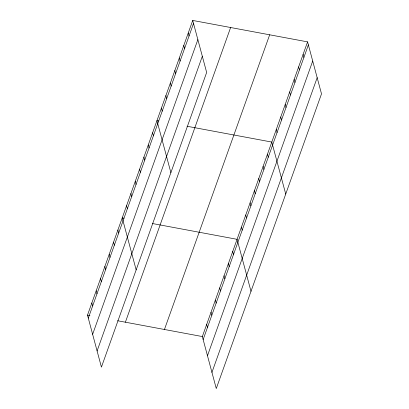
<?xml version="1.0" encoding="UTF-8"?>
<svg xmlns="http://www.w3.org/2000/svg" width="409" height="409" viewBox="0 0 409 409"><rect width="100%" height="100%" fill="white"/><g stroke="black" fill="none" stroke-linecap="round" stroke-linejoin="round"><path stroke-width="0.61" d="M192.726 20.45L206.657 72.444L101.427 367.129L87.495 315.135L192.726 20.45L307.573 41.871L321.505 93.865L216.274 388.55L202.343 336.556L307.573 41.871M88.303 318.136L193.529 23.456M92.633 334.301L197.864 39.622M97.097 350.958L202.327 56.278M125.394 322.2L230.625 27.521M164.444 329.485L269.674 34.801M203.145 339.557L308.376 44.878M207.481 355.728L312.706 61.043M211.944 372.384L317.169 77.7M158.753 120.977L156.949 120.64L170.88 172.639M187.025 126.253L271.791 142.066L285.727 194.06M124.029 218.222L122.225 217.89L136.156 269.884M152.301 223.498L237.067 239.311L250.998 291.305M87.495 315.135L89.903 315.579M117.577 320.743L202.343 336.556M303.1 54.397L303.902 57.398M298.626 66.923L299.429 69.924M294.153 79.443L294.961 82.449M289.684 91.969L290.487 94.97M285.211 104.494L286.014 107.495M280.738 117.015L281.54 120.021M276.264 129.541L277.072 132.547M267.45 154.219L268.258 157.225M263.11 166.376L263.917 169.377M258.769 178.534L259.577 181.535M254.429 190.686L255.236 193.692M250.088 202.844L250.896 205.845M245.748 215.001L246.555 218.002M241.407 227.153L242.215 230.16M188.252 32.976L189.06 35.977M183.779 45.496L184.587 48.502M232.726 251.463L233.534 254.47M179.311 58.022L180.113 61.028M228.386 263.621L229.193 266.627M174.837 70.547L175.64 73.548M224.045 275.778L224.853 278.78M170.364 83.068L171.172 86.074M219.705 287.931L220.507 290.937M165.89 95.594L166.698 98.6M215.364 300.088L216.167 303.089M161.422 108.119L162.225 111.12M211.024 312.246L211.826 315.247M206.683 324.398L207.486 327.404M152.608 132.797L153.411 135.803M148.268 144.955L149.07 147.956M143.927 157.107L144.73 160.113M139.587 169.265L140.389 172.271M135.246 181.422L136.049 184.423M130.906 193.575L131.708 196.581M126.565 205.732L127.368 208.733M117.884 230.042L118.687 233.048M113.544 242.2L114.346 245.201M109.203 254.352L110.006 257.358M104.857 266.51L105.665 269.516M100.517 278.667L101.325 281.668M96.176 290.819L96.984 293.826M91.836 302.977L92.644 305.983"/></g></svg>
